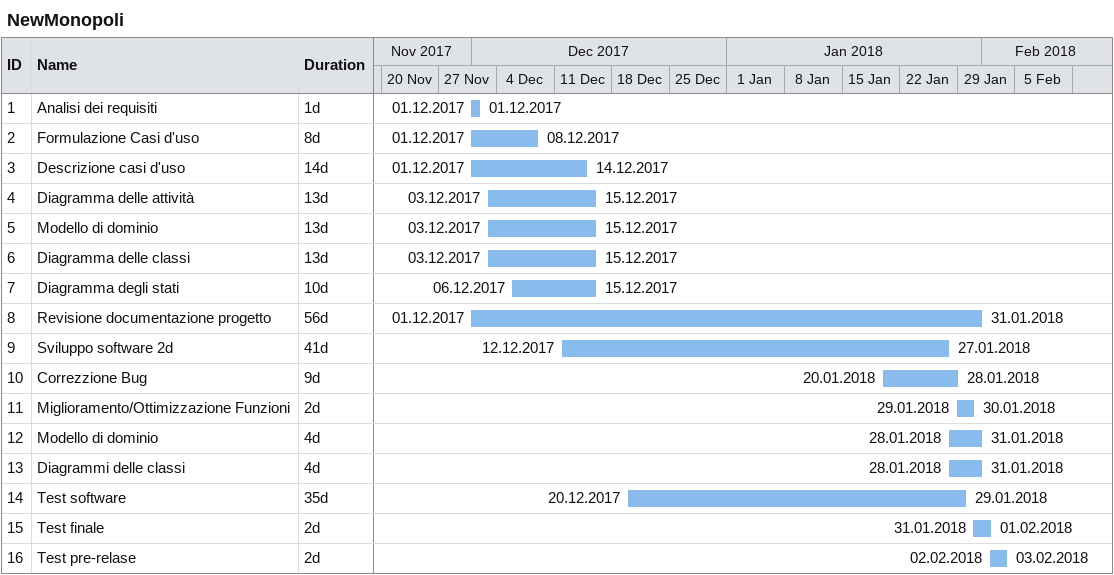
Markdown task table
NewMonopoli

| ID | Task | Duration | Start | Finish |
|---|---|---|---|---|
| 1 | Analisi dei requisiti | 1d | 2017-12-01 | 2017-12-01 |
| 2 | Formulazione Casi d'uso | 8d | 2017-12-01 | 2017-12-08 |
| 3 | Descrizione casi d'uso | 14d | 2017-12-01 | 2017-12-14 |
| 4 | Diagramma delle attività | 13d | 2017-12-03 | 2017-12-15 |
| 5 | Modello di dominio | 13d | 2017-12-03 | 2017-12-15 |
| 6 | Diagramma delle classi | 13d | 2017-12-03 | 2017-12-15 |
| 7 | Diagramma degli stati | 10d | 2017-12-06 | 2017-12-15 |
| 8 | Revisione documentazione progetto | 56d | 2017-12-01 | 2018-01-31 |
| 9 | Sviluppo software 2d | 41d | 2017-12-12 | 2018-01-27 |
| 10 | Correzzione Bug | 9d | 2018-01-20 | 2018-01-28 |
| 11 | Miglioramento/Ottimizzazione Funzioni | 2d | 2018-01-29 | 2018-01-30 |
| 12 | Modello di dominio | 4d | 2018-01-28 | 2018-01-31 |
| 13 | Diagrammi delle classi | 4d | 2018-01-28 | 2018-01-31 |
| 14 | Test software | 35d | 2017-12-20 | 2018-01-29 |
| 15 | Test finale | 2d | 2018-01-31 | 2018-02-01 |
| 16 | Test pre-relase | 2d | 2018-02-02 | 2018-02-03 |
